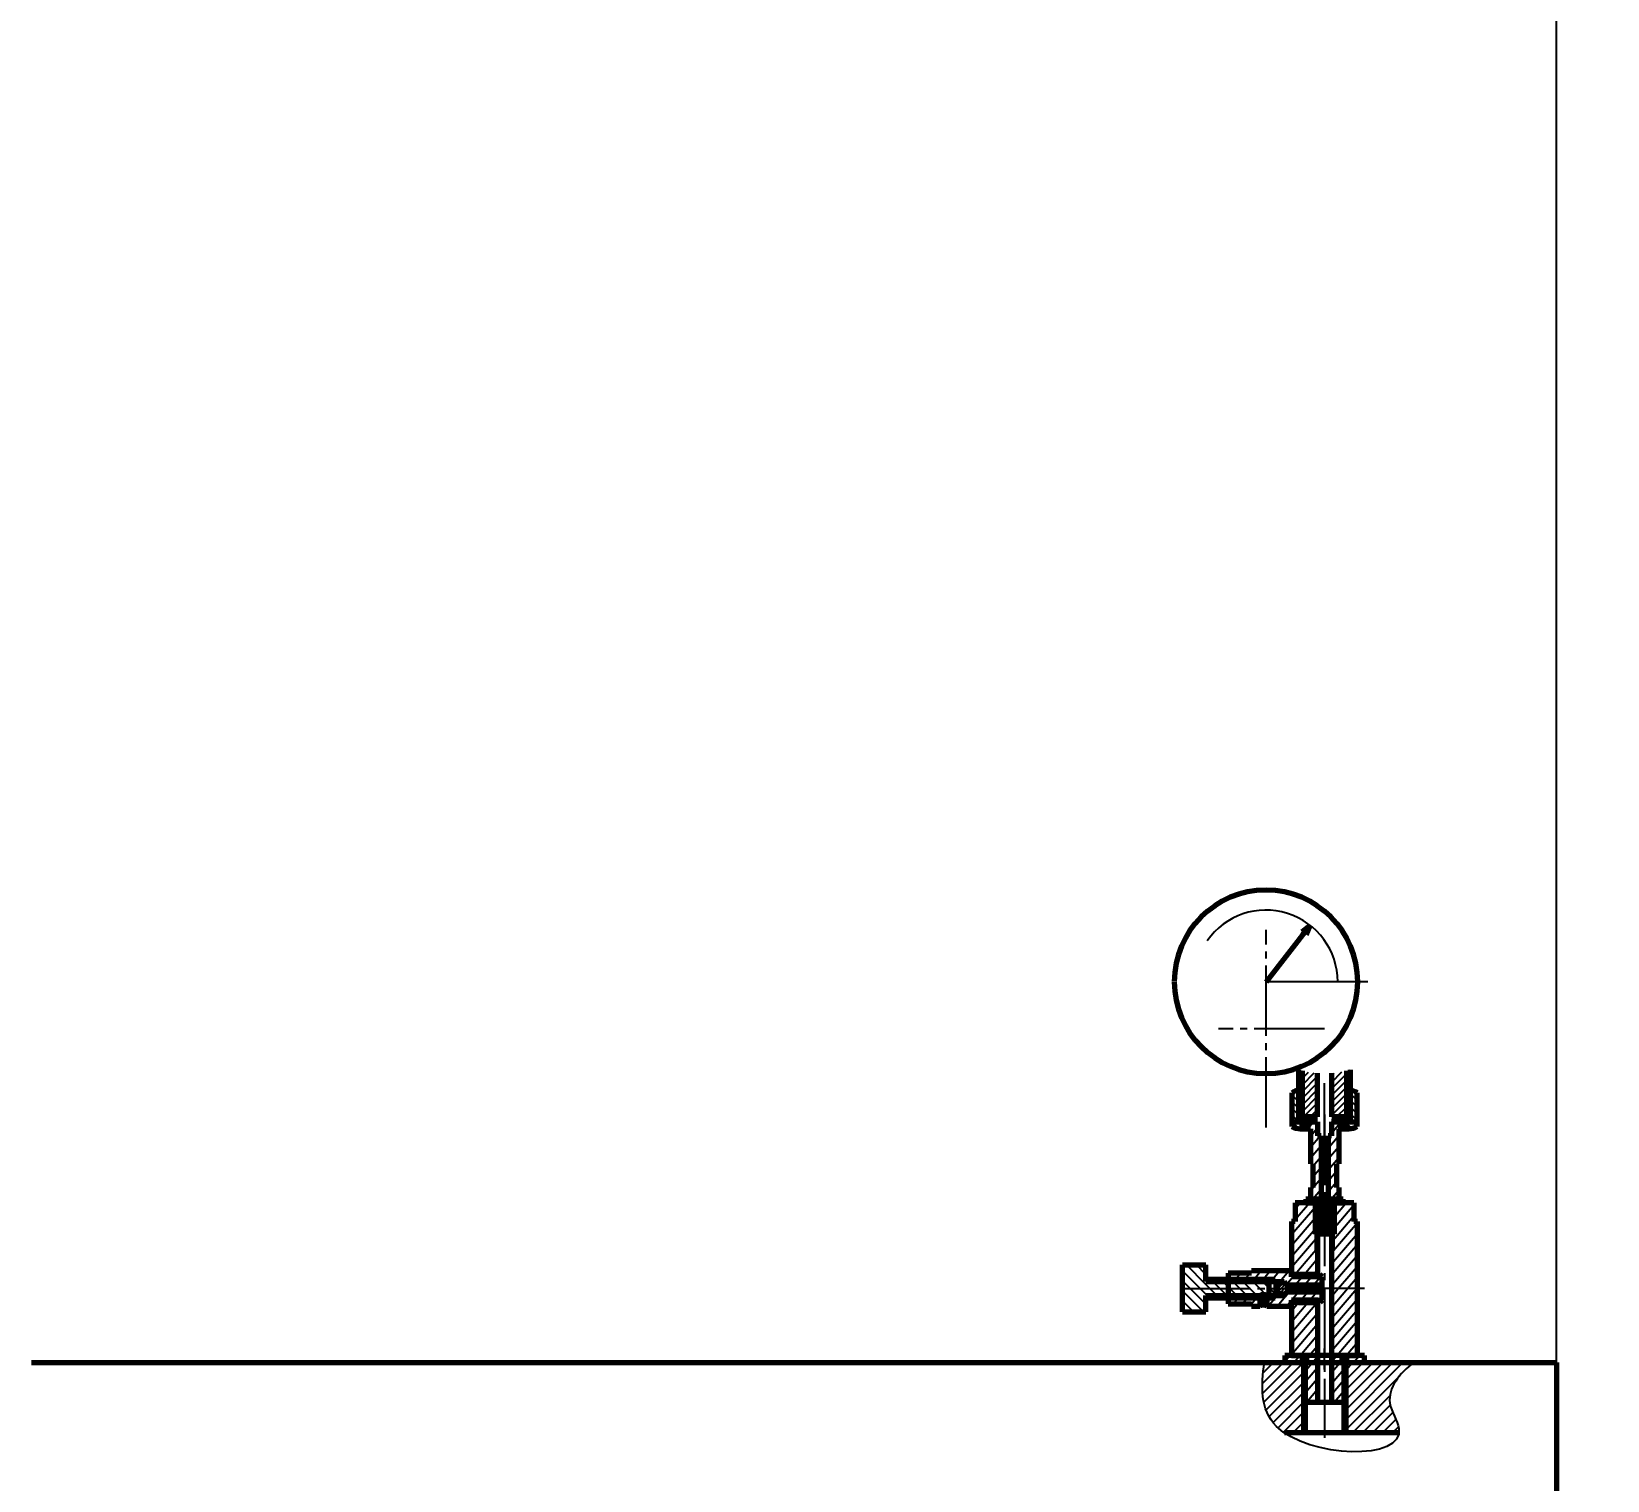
# Model space of a CAD drawing. Header units: millimetres. Extents: x -14850 to 14850, y -10500 to 10500.
# Drawn here: x 3295 to 3967, y 4899 to 5516 of the extents above; entities that cross this region are included whole.
import ezdxf

# ---------------------------------------------------------------- set-up
doc = ezdxf.new("R2010")
doc.units = ezdxf.units.MM
doc.linetypes.add('EB_DASHDOT', pattern=[39, 30, -3, 3, -3])
for name, color, linetype, lineweight in [('CAXA0', 7, 'Continuous', 70), ('CAXA1', 1, 'EB_DASHDOT', 25), ('CAXA3', 2, 'Continuous', 25), ('CAXA4', 3, 'Continuous', 25), ('CAXA5', 4, 'Continuous', 25)]:
    doc.layers.add(name, color=color, linetype=linetype, lineweight=lineweight)
doc.styles.add('标准', font='', dxfattribs={"width": 0.667})
doc.styles.get('标准').set_extended_font_data('SimSun')
doc.dimstyles.new('标准', dxfattribs={"dimscale": 50, "dimtxt": 4, "dimasz": 3, "dimexe": 2, "dimexo": 0, "dimtad": 1, "dimdec": 1, "dimdsep": 46, "dimtxsty": '标准', "dimcen": 0, "dimdle": 4, "dimaunit": 1, "dimazin": 2, "dimtfac": 1, "dimtdec": 3, "dimtmove": 0, "dimatfit": 3, "dimfxl": 0, "dimtolj": 1, "dimtzin": 0, "dimarcsym": 0})

# ---------------------------------------------------------------- blocks, each defined once
blk = doc.blocks.new('CAXBLOCK55')
at = {"layer": 'CAXA4', "color": 0, "linetype": 'Continuous', "lineweight": 25}
for p, q in [((3805.29, 4985.44), (3806.62, 4987.01)), ((3807.59, 4983.51), (3808.44, 4984.51)), ((3808.44, 4984.51), (3810.55, 4987.01)), ((3811.52, 4983.51), (3812.37, 4984.51)), ((3812.37, 4984.51), (3814.49, 4987.01)), ((3815.29, 4987.95), (3815.33, 4988.01)), ((3815.45, 4983.51), (3816.3, 4984.51)), ((3816.3, 4984.51), (3819.27, 4988.01)), ((3819.39, 4983.51), (3820.23, 4984.51)), ((3820.23, 4984.51), (3823.2, 4988.01)), ((3823.32, 4983.51), (3824.17, 4984.51)), ((3824.17, 4984.51), (3827.13, 4988.01)), ((3827.25, 4983.51), (3831.07, 4988.01)), ((3830.11, 4982.24), (3832.88, 4985.51)), ((3833.85, 4982.01), (3836.81, 4985.51)), ((3836.81, 4985.51), (3837.66, 4986.51)), ((3837.78, 4982.01), (3840.75, 4985.51)), ((3840.75, 4985.51), (3841.59, 4986.51)), ((3841.71, 4982.01), (3844.68, 4985.51)), ((3844.68, 4985.51), (3845.29, 4986.23)), ((3805.59, 4976.51), (3806.43, 4977.51)), ((3809.52, 4976.51), (3810.37, 4977.51)), ((3813.45, 4976.51), (3814.3, 4977.51)), ((3817.39, 4976.51), (3818.23, 4977.51)), ((3821.79, 4977.06), (3822.17, 4977.51)), ((3825.26, 4976.52), (3826.1, 4977.51)), ((3826.22, 4973.01), (3831.3, 4979.01)), ((3830.15, 4973.01), (3835.24, 4979.01)), ((3836.2, 4975.51), (3839.17, 4979.01)), ((3840.13, 4975.51), (3843.1, 4979.01)), ((3805.29, 4976.16), (3805.59, 4976.51)), ((3807.4, 4974.01), (3809.52, 4976.51)), ((3811.33, 4974.01), (3813.45, 4976.51)), ((3815.27, 4974.01), (3817.39, 4976.51)), ((3818.35, 4973.01), (3818.79, 4973.52)), ((3822.28, 4973.01), (3825.25, 4976.51)), ((3835.35, 4974.51), (3836.2, 4975.51)), ((3839.29, 4974.51), (3840.13, 4975.51)), ((3843.22, 4974.51), (3844.07, 4975.51)), ((3844.07, 4975.51), (3845.29, 4976.95))]:
    blk.add_line(p, q, dxfattribs=at)
blk = doc.blocks.new('CAXBLOCK56')
at = {"layer": 'CAXA4', "color": 0, "linetype": 'Continuous', "lineweight": 25}
for p, q in [((3825.84, 4979.84), (3826.51, 4980.51)), ((3825.88, 4981.29), (3827.47, 4982.88)), ((3826.33, 4978.91), (3827.92, 4980.51)), ((3826.51, 4980.51), (3828.92, 4982.92)), ((3827.11, 4978.28), (3829.34, 4980.51)), ((3827.92, 4980.51), (3829.85, 4982.43)), ((3828.29, 4978.01), (3830.75, 4980.46)), ((3829.34, 4980.51), (3830.48, 4981.65))]:
    blk.add_line(p, q, dxfattribs=at)
blk = doc.blocks.new('CAXBLOCK57')
at = {"layer": 'CAXA4', "color": 0, "linetype": 'Continuous', "lineweight": 25}
for p, q in [((3795.79, 4978), (3785.79, 4988)), ((3795.79, 4982.24), (3787.51, 4990.52)), ((3795.79, 4986.48), (3791.75, 4990.52)), ((3798.75, 4983.52), (3797.75, 4984.52)), ((3802.99, 4983.52), (3801.99, 4984.52)), ((3807.23, 4983.52), (3806.25, 4984.51)), ((3811.48, 4983.52), (3810.49, 4984.51)), ((3815.72, 4983.52), (3814.73, 4984.51)), ((3819.96, 4983.52), (3818.97, 4984.51)), ((3795.79, 4973.75), (3785.79, 4983.75)), ((3794.78, 4970.52), (3785.79, 4979.51)), ((3800.51, 4977.52), (3795.79, 4982.24)), ((3796.26, 4977.52), (3795.79, 4978)), ((3797.26, 4976.52), (3796.26, 4977.52)), ((3804.75, 4977.52), (3798.75, 4983.52)), ((3801.51, 4976.52), (3800.51, 4977.52)), ((3805.29, 4981.22), (3802.99, 4983.52)), ((3805.29, 4976.98), (3804.75, 4977.52)), ((3809.99, 4976.52), (3809, 4977.51)), ((3814.23, 4976.52), (3813.25, 4977.51)), ((3818.48, 4976.52), (3817.49, 4977.51)), ((3821.79, 4977.45), (3821.72, 4977.52)), ((3822.72, 4976.52), (3821.79, 4977.45)), ((3822.97, 4980.51), (3822.79, 4980.69)), ((3825.79, 4977.69), (3822.97, 4980.51)), ((3825.79, 4981.94), (3824.22, 4983.51)), ((3790.53, 4970.52), (3785.79, 4975.27)), ((3786.29, 4970.52), (3785.79, 4971.02)), ((3805.75, 4976.52), (3805.29, 4976.98))]:
    blk.add_line(p, q, dxfattribs=at)
blk = doc.blocks.new('CAXBLOCK58')
at = {"layer": 'CAXA4', "color": 0, "linetype": 'Continuous', "lineweight": 25}
for p, q in [((3806, 4980.51), (3805.29, 4981.22)), ((3808.99, 4977.52), (3806, 4980.51)), ((3810.25, 4980.51), (3807.25, 4983.51)), ((3813.23, 4977.52), (3810.25, 4980.51)), ((3814.49, 4980.51), (3811.49, 4983.51)), ((3817.48, 4977.52), (3814.49, 4980.51)), ((3818.73, 4980.51), (3815.73, 4983.51)), ((3821.68, 4977.56), (3818.73, 4980.51)), ((3822.79, 4980.69), (3819.97, 4983.51))]:
    blk.add_line(p, q, dxfattribs=at)
blk = doc.blocks.new('CAXBLOCK59')
at = {"layer": 'CAXA4', "color": 0, "linetype": 'Continuous', "lineweight": 25}
for p, q in [((3819.9, 4939.96), (3828.87, 4948.92)), ((3819.99, 4935.8), (3833.11, 4948.92)), ((3820.19, 4944.49), (3824.62, 4948.92)), ((3820.52, 4932.09), (3837.35, 4948.92)), ((3821.46, 4928.79), (3837.34, 4944.67)), ((3855.38, 4937.25), (3867.05, 4948.92)), ((3855.38, 4941.49), (3862.81, 4948.92)), ((3855.38, 4945.73), (3858.56, 4948.92)), ((3855.38, 4933.01), (3871.29, 4948.92)), ((3855.38, 4928.76), (3875.53, 4948.92)), ((3855.38, 4924.52), (3879.78, 4948.92)), ((3882.44, 4947.34), (3884.02, 4948.92)), ((3822.79, 4925.88), (3837.34, 4940.43)), ((3855.38, 4920.28), (3878.52, 4943.42)), ((3824.5, 4923.34), (3837.34, 4936.18)), ((3826.53, 4921.13), (3837.38, 4931.98)), ((3858.26, 4918.92), (3874.27, 4934.93)), ((3862.51, 4918.92), (3874.43, 4930.85)), ((3828.87, 4919.23), (3837.38, 4927.73)), ((3832.81, 4918.92), (3837.38, 4923.49)), ((3866.75, 4918.92), (3875.47, 4927.65)), ((3870.99, 4918.92), (3876.72, 4924.65)), ((3837.05, 4918.92), (3837.38, 4919.25)), ((3875.23, 4918.92), (3877.83, 4921.52))]:
    blk.add_line(p, q, dxfattribs=at)
blk = doc.blocks.new('CAXBLOCK61')
at = {"layer": 'CAXA4', "color": 0, "linetype": 'Continuous', "lineweight": 25}
for p, q in [((3855.88, 4950.48), (3857.32, 4951.92)), ((3858.56, 4948.92), (3861.56, 4951.92)), ((3862.81, 4948.92), (3863.38, 4949.49))]:
    blk.add_line(p, q, dxfattribs=at)
blk = doc.blocks.new('CAXBLOCK62')
at = {"layer": 'CAXA4', "color": 0, "linetype": 'Continuous', "lineweight": 25}
for p, q in [((3829.38, 4949.43), (3831.87, 4951.92)), ((3833.11, 4948.92), (3836.11, 4951.92))]:
    blk.add_line(p, q, dxfattribs=at)
blk = doc.blocks.new('CAXBLOCK60', base_point=(3846.38, 4948.92))
at = {"layer": 'CAXA0'}
for p, q in [((3863.38, 4951.92), (3829.38, 4951.92)), ((3829.38, 4951.92), (3829.38, 4948.92)), ((3836.88, 4951.92), (3836.88, 4948.92)), ((3855.88, 4948.92), (3855.88, 4951.92)), ((3863.38, 4948.92), (3863.38, 4951.92)), ((3829.38, 4948.92), (3863.38, 4948.92))]:
    blk.add_line(p, q, dxfattribs=at)
at = {"layer": 'CAXA1', "color": 1, "linetype": 'EB_DASHDOT', "lineweight": 25}
blk.add_line((3846.38, 4945.92), (3846.38, 4954.92), dxfattribs=at)
at = {"layer": 'CAXA5'}
for name in ['CAXBLOCK62', 'CAXBLOCK61']:
    blk.add_blockref(name, (0, 0), dxfattribs=at)
blk = doc.blocks.new('CAXBLOCK63')
at = {"layer": 'CAXA4', "color": 0, "linetype": 'Continuous', "lineweight": 25}
for p, q in [((3832.34, 5003.43), (3842.34, 5015.22)), ((3833.84, 5009.84), (3839.88, 5016.97)), ((3833.84, 5014.48), (3835.95, 5016.97)), ((3842.34, 5015.22), (3843.34, 5016.4)), ((3842.34, 5010.58), (3843.34, 5011.76)), ((3849.34, 5004.92), (3858.84, 5016.13)), ((3849.34, 5014.2), (3850.34, 5015.38)), ((3849.34, 5000.28), (3858.84, 5011.49)), ((3850.34, 5010.74), (3855.62, 5016.97)), ((3850.34, 5015.38), (3851.68, 5016.97)), ((3832.34, 4998.79), (3842.34, 5010.58)), ((3832.34, 5008.07), (3833.1, 5008.97)), ((3832.34, 4994.15), (3843.34, 5007.12)), ((3849.34, 5009.56), (3850.34, 5010.74)), ((3849.34, 4995.64), (3860.34, 5008.62)), ((3832.34, 4989.51), (3843.34, 5002.49)), ((3833.69, 4986.47), (3843.34, 4997.85)), ((3849.34, 4991.01), (3860.34, 5003.98)), ((3849.34, 4986.37), (3860.34, 4999.34)), ((3837.63, 4986.47), (3843.34, 4993.21)), ((3849.34, 4981.73), (3860.34, 4994.7)), ((3832.85, 4985.47), (3833.69, 4986.47)), ((3836.78, 4985.47), (3837.63, 4986.47)), ((3840.71, 4985.47), (3841.56, 4986.47)), ((3841.56, 4986.47), (3843.34, 4988.57)), ((3852.21, 4980.47), (3860.34, 4990.06)), ((3856.14, 4980.47), (3860.34, 4985.42)), ((3849.34, 4977.09), (3852.21, 4980.47)), ((3849.34, 4972.45), (3856.14, 4980.47)), ((3849.34, 4967.81), (3860.07, 4980.47)), ((3860.07, 4980.47), (3860.34, 4980.78)), ((3832.34, 4961.67), (3843.19, 4974.47)), ((3832.34, 4966.31), (3839.25, 4974.47)), ((3832.34, 4970.95), (3835.32, 4974.47)), ((3835.32, 4974.47), (3836.17, 4975.47)), ((3839.25, 4974.47), (3840.1, 4975.47)), ((3843.19, 4974.47), (3843.43, 4974.76)), ((3849.34, 4963.17), (3860.34, 4976.14)), ((3849.34, 4958.53), (3860.34, 4971.51)), ((3832.34, 4957.03), (3843.34, 4970.01)), ((3832.34, 4952.39), (3843.34, 4965.37)), ((3849.34, 4953.89), (3860.34, 4966.87)), ((3835.91, 4951.97), (3843.34, 4960.73)), ((3849.34, 4949.25), (3860.34, 4962.23)), ((3855.58, 4951.97), (3860.34, 4957.59)), ((3838.84, 4950.78), (3843.34, 4956.09)), ((3838.84, 4946.14), (3843.34, 4951.45)), ((3859.51, 4951.97), (3860.34, 4952.95)), ((3837.34, 4944.37), (3838.84, 4946.14)), ((3838.84, 4941.5), (3843.34, 4946.81)), ((3849.34, 4944.61), (3853.84, 4949.92)), ((3849.34, 4939.97), (3853.84, 4945.28)), ((3853.84, 4945.28), (3855.34, 4947.05)), ((3837.34, 4939.73), (3838.84, 4941.5)), ((3838.84, 4936.86), (3843.34, 4942.17)), ((3838.84, 4932.22), (3843.34, 4937.53)), ((3849.34, 4935.33), (3853.84, 4940.64)), ((3853.84, 4940.64), (3855.34, 4942.41)), ((3853.84, 4936), (3855.34, 4937.77)), ((3837.34, 4935.09), (3838.84, 4936.86)), ((3838.62, 4931.97), (3838.84, 4932.22)), ((3842.55, 4931.97), (3843.34, 4932.89)), ((3850.42, 4931.97), (3853.84, 4936)), ((3854.43, 4932.05), (3855.34, 4933.13))]:
    blk.add_line(p, q, dxfattribs=at)
blk = doc.blocks.new('CAXBLOCK64')
at = {"layer": 'CAXA4', "color": 0, "linetype": 'Continuous', "lineweight": 25}
for p, q in [((3840.92, 5051.65), (3839.52, 5053.06)), ((3841.45, 5052.54), (3840.4, 5053.58))]:
    blk.add_line(p, q, dxfattribs=at)
blk = doc.blocks.new('CAXBLOCK65')
at = {"layer": 'CAXA4', "color": 0, "linetype": 'Continuous', "lineweight": 25}
for p, q in [((3839.42, 5052.82), (3840.16, 5053.55)), ((3839.77, 5051.75), (3841.22, 5053.2))]:
    blk.add_line(p, q, dxfattribs=at)
blk = doc.blocks.new('CAXBLOCK66')
at = {"layer": 'CAXA4', "color": 0, "linetype": 'Continuous', "lineweight": 25}
for p, q in [((3837.39, 5051.14), (3839.39, 5053.5)), ((3839.16, 5048.59), (3841.7, 5051.59)), ((3849.39, 5046.73), (3855.2, 5053.59)), ((3849.39, 5051.37), (3849.57, 5051.59)), ((3840.39, 5045.4), (3843.39, 5048.94)), ((3840.39, 5040.76), (3844.48, 5045.59)), ((3847.89, 5040.33), (3852.39, 5045.63)), ((3847.89, 5044.96), (3848.42, 5045.59)), ((3854.89, 5048.59), (3855.39, 5049.17)), ((3840.39, 5036.12), (3844.89, 5041.43)), ((3847.89, 5035.69), (3852.39, 5040.99)), ((3841.39, 5032.66), (3844.89, 5036.79)), ((3841.39, 5028.02), (3844.89, 5032.15)), ((3847.89, 5031.05), (3852.39, 5036.35)), ((3840.39, 5022.2), (3844.89, 5027.51)), ((3847.89, 5026.41), (3851.39, 5030.54)), ((3847.89, 5021.77), (3851.39, 5025.9)), ((3841.26, 5018.59), (3844.89, 5022.87)), ((3843.39, 5016.46), (3844.89, 5018.23)), ((3847.89, 5017.13), (3852.39, 5022.44)), ((3842.39, 5015.28), (3843.39, 5016.46)), ((3842.39, 5010.64), (3843.39, 5011.82)), ((3843.39, 5011.82), (3844.89, 5013.59)), ((3847.89, 5012.49), (3849.39, 5014.26)), ((3849.39, 5014.26), (3850.39, 5015.44)), ((3849.39, 5009.62), (3850.39, 5010.8)), ((3842.39, 5006), (3843.39, 5007.18)), ((3843.39, 5007.18), (3844.89, 5008.95)), ((3844.28, 5003.59), (3844.89, 5004.31)), ((3847.89, 5007.85), (3849.39, 5009.62)), ((3848.21, 5003.59), (3849.39, 5004.98)), ((3849.39, 5004.98), (3850.39, 5006.16))]:
    blk.add_line(p, q, dxfattribs=at)
blk = doc.blocks.new('CAXBLOCK67')
at = {"layer": 'CAXA4', "color": 0, "linetype": 'Continuous', "lineweight": 25}
for p, q in [((3835.41, 5071.43), (3836.91, 5072.93)), ((3836.91, 5072.93), (3837.19, 5073.21)), ((3836.91, 5070.11), (3839.53, 5072.72)), ((3836.91, 5067.28), (3841.99, 5072.36)), ((3849.43, 5068.49), (3853.75, 5072.81)), ((3849.43, 5071.31), (3850.44, 5072.32)), ((3849.43, 5065.66), (3855.91, 5072.14)), ((3855.91, 5072.14), (3857.41, 5073.64)), ((3835.41, 5068.61), (3836.91, 5070.11)), ((3835.41, 5065.78), (3836.91, 5067.28)), ((3836.91, 5064.45), (3843.39, 5070.93)), ((3836.91, 5061.62), (3843.39, 5068.1)), ((3836.91, 5058.79), (3843.39, 5065.27)), ((3849.43, 5062.83), (3855.91, 5069.31)), ((3849.43, 5060), (3855.91, 5066.48)), ((3855.91, 5069.31), (3857.41, 5070.81)), ((3855.91, 5066.48), (3857.41, 5067.98)), ((3855.91, 5063.65), (3857.21, 5064.95)), ((3857.21, 5064.95), (3857.41, 5065.15)), ((3835.41, 5062.95), (3836.87, 5064.41)), ((3835.41, 5060.12), (3836.87, 5061.58)), ((3835.41, 5057.29), (3836.87, 5058.75)), ((3836.91, 5055.96), (3843.39, 5062.44)), ((3837.37, 5053.59), (3843.39, 5059.61)), ((3849.43, 5057.17), (3855.87, 5063.61)), ((3849.43, 5054.34), (3855.87, 5060.78)), ((3851.51, 5053.59), (3855.87, 5057.95)), ((3855.91, 5060.82), (3857.37, 5062.28)), ((3855.91, 5057.99), (3857.37, 5059.45)), ((3835.41, 5054.46), (3836.87, 5055.92)), ((3840.19, 5053.59), (3843.39, 5056.79)), ((3843.02, 5053.59), (3843.39, 5053.96)), ((3854.34, 5053.59), (3855.87, 5055.13)), ((3855.91, 5055.17), (3857.37, 5056.63)), ((3857.16, 5053.59), (3857.37, 5053.8))]:
    blk.add_line(p, q, dxfattribs=at)
blk = doc.blocks.new('CAXBLOCK68')
at = {"layer": 'CAXA4', "color": 0, "linetype": 'Continuous', "lineweight": 25}
for p, q in [((3835.37, 5062.86), (3833.69, 5064.54)), ((3836.87, 5064.19), (3836.09, 5064.97)), ((3857.37, 5063.49), (3855.89, 5064.97)), ((3835.37, 5060.03), (3832.52, 5062.89)), ((3835.37, 5057.2), (3832.52, 5060.06)), ((3836.87, 5061.36), (3835.37, 5062.86)), ((3836.87, 5058.53), (3835.37, 5060.03)), ((3857.37, 5060.66), (3855.87, 5062.16)), ((3857.37, 5057.83), (3855.87, 5059.33)), ((3860.23, 5060.63), (3857.37, 5063.49)), ((3860.23, 5057.8), (3857.37, 5060.66)), ((3860.23, 5054.97), (3857.37, 5057.83)), ((3860.23, 5063.46), (3859.21, 5064.48)), ((3835.37, 5054.37), (3832.52, 5057.23)), ((3835.35, 5051.57), (3832.52, 5054.4)), ((3835.5, 5048.58), (3832.52, 5051.57)), ((3836.87, 5050.05), (3835.35, 5051.57)), ((3836.87, 5055.7), (3835.37, 5057.2)), ((3836.87, 5052.87), (3835.37, 5054.37)), ((3839.37, 5050.37), (3838.18, 5051.57)), ((3855.87, 5050.84), (3855.15, 5051.57)), ((3857.37, 5055), (3855.87, 5056.5)), ((3857.37, 5052.17), (3855.87, 5053.67)), ((3860.23, 5052.14), (3857.37, 5055)), ((3857.98, 5051.57), (3857.37, 5052.17)), ((3860.06, 5049.48), (3857.98, 5051.57)), ((3838.35, 5048.57), (3836.87, 5050.05)), ((3855.32, 5048.57), (3853.37, 5050.52)), ((3858.02, 5048.69), (3855.87, 5050.84))]:
    blk.add_line(p, q, dxfattribs=at)
blk = doc.blocks.new('CAXBLOCK70')
at = {"layer": 'CAXA4', "color": 0, "linetype": 'Continuous', "lineweight": 25}
blk.add_line((3850.54, 5017.27), (3851.84, 5018.57), dxfattribs=at)
blk = doc.blocks.new('CAXBLOCK71')
at = {"layer": 'CAXA4', "color": 0, "linetype": 'Continuous', "lineweight": 25}
for p, q in [((3838.34, 5017.79), (3839.11, 5018.57)), ((3841.76, 5016.97), (3842.14, 5017.35))]:
    blk.add_line(p, q, dxfattribs=at)
blk = doc.blocks.new('CAXBLOCK69', base_point=(3846.34, 5016.97))
at = {"layer": 'CAXA0'}
for p, q in [((3854.34, 5018.57), (3838.34, 5018.57)), ((3838.34, 5018.57), (3838.34, 5016.97)), ((3842.14, 5018.57), (3842.14, 5016.97)), ((3850.54, 5016.97), (3850.54, 5018.57)), ((3854.34, 5016.97), (3854.34, 5018.57)), ((3838.34, 5016.97), (3854.34, 5016.97))]:
    blk.add_line(p, q, dxfattribs=at)
at = {"layer": 'CAXA1', "color": 1, "linetype": 'EB_DASHDOT', "lineweight": 25}
blk.add_line((3846.34, 5013.97), (3846.34, 5021.57), dxfattribs=at)
at = {"layer": 'CAXA5'}
for name in ['CAXBLOCK71', 'CAXBLOCK70']:
    blk.add_blockref(name, (0, 0), dxfattribs=at)
blk = doc.blocks.new('CAXBLOCK72')
at = {"layer": 'CAXA4', "color": 0, "linetype": 'Continuous', "lineweight": 25}
for p, q in [((3852.3, 5051.59), (3851.33, 5052.56)), ((3853.26, 5052.05), (3851.85, 5053.45))]:
    blk.add_line(p, q, dxfattribs=at)
blk = doc.blocks.new('CAXBLOCK73')
at = {"layer": 'CAXA4', "color": 0, "linetype": 'Continuous', "lineweight": 25}
for p, q in [((3851.43, 5052.1), (3852.81, 5053.48)), ((3852.34, 5051.59), (3853.38, 5052.64))]:
    blk.add_line(p, q, dxfattribs=at)
blk = doc.blocks.new('*D262')
at = {"layer": 'CAXA4', "linetype": 'Continuous', "lineweight": 25}
for points in [[(3945.26, 8326.62), (4095.26, 8345.37), (4095.26, 8307.87)], [(5945.26, 8326.62), (5795.26, 8345.37), (5795.26, 8307.87)]]:
    blk.add_hatch(color=0, dxfattribs=at).paths.add_polyline_path(points, flags=0)
at = {"layer": 'CAXA4', "color": 0, "linetype": 'Continuous', "lineweight": 25}
for p, q in [((3945.26, 4948.92), (3945.26, 8426.62)), ((5945.26, 7908.92), (5945.26, 8426.62)), ((5945.26, 8326.62), (3945.26, 8326.62))]:
    blk.add_line(p, q, dxfattribs=at)
at = {"layer": 'CAXA4', "color": 0, "linetype": 'Continuous', "lineweight": 25, "insert": (4733.3, 8631.87), "char_height": 200, "attachment_point": 1, "style": '标准'}
blk.add_mtext('\\fSimSun|b0|i0|p34;2000', dxfattribs=at)
blk = doc.blocks.new('*D271')
at = {"layer": 'CAXA4', "linetype": 'Continuous', "lineweight": 25}
for points in [[(-11554.74, 8326.62), (-11404.74, 8307.87), (-11404.74, 8345.37)], [(3945.26, 8326.62), (3795.26, 8307.87), (3795.26, 8345.37)]]:
    blk.add_hatch(color=0, dxfattribs=at).paths.add_polyline_path(points, flags=0)
at = {"layer": 'CAXA4', "color": 0, "linetype": 'Continuous', "lineweight": 25}
for p, q in [((-11554.74, 4413.92), (-11554.74, 8426.62)), ((3945.26, 4948.92), (3945.26, 8426.62)), ((-11554.74, 8326.62), (3945.26, 8326.62))]:
    blk.add_line(p, q, dxfattribs=at)
at = {"layer": 'CAXA4', "color": 0, "linetype": 'Continuous', "lineweight": 25, "insert": (-4072.19, 8631.87), "char_height": 200, "attachment_point": 1, "style": '标准'}
blk.add_mtext('\\fSimSun|b0|i0|p34;15500', dxfattribs=at)

msp = doc.modelspace()

# ---------------------------------------------------------------- linework, layer by layer
at = {"layer": 'CAXA0', "linetype": 'Continuous', "lineweight": 70}
for p, q in [((3821.41, 5111.21), (3840.2, 5135.31)), ((3835.41, 5053.59), (3835.41, 5073.69)), ((3843.39, 5053.59), (3843.39, 5072.23)), ((3849.43, 5053.59), (3849.43, 5072.23)), ((3857.41, 5053.59), (3857.41, 5073.69)), ((3835.37, 5051.57), (3835.37, 5064.94)), ((3835.41, 5064.94), (3836.91, 5064.94)), ((3857.37, 5064.94), (3855.91, 5064.94)), ((3857.37, 5051.57), (3857.37, 5064.94)), ((3832.52, 5049.59), (3832.52, 5063.95)), ((3860.23, 5049.59), (3860.23, 5063.95)), ((3832.52, 5051.57), (3837.39, 5051.57)), ((3839.37, 5048.57), (3839.37, 5051.57)), ((3839.37, 5051.57), (3843.39, 5051.57)), ((3849.39, 5051.57), (3853.37, 5051.57)), ((3853.37, 5048.57), (3853.37, 5051.57)), ((3855.39, 5051.57), (3860.23, 5051.57)), ((3835.98, 5048.57), (3840.39, 5048.57)), ((3844.89, 5045.59), (3843.39, 5045.59)), ((3849.39, 5045.59), (3847.89, 5045.59)), ((3852.39, 5048.57), (3856.77, 5048.57)), ((3843.39, 5018.59), (3840.39, 5018.59)), ((3852.39, 5018.59), (3849.39, 5018.59)), ((3833.84, 5016.97), (3833.84, 5008.97)), ((3858.84, 5016.97), (3833.84, 5016.97)), ((3858.84, 5016.97), (3858.84, 5008.97)), ((3832.34, 5008.97), (3832.34, 4986.47)), ((3833.84, 5008.97), (3832.34, 5008.97)), ((3860.34, 5008.97), (3858.84, 5008.97)), ((3860.34, 4951.97), (3860.34, 5008.97)), ((3785.79, 4990.52), (3795.79, 4990.52)), ((3785.79, 4970.52), (3785.79, 4990.52)), ((3795.79, 4983.52), (3795.79, 4990.52)), ((3795.79, 4984.52), (3822.79, 4984.52)), ((3815.29, 4987.01), (3805.29, 4987.01)), ((3805.29, 4987.01), (3805.29, 4974.01)), ((3815.29, 4988.01), (3815.29, 4987.01)), ((3832.29, 4988.01), (3815.29, 4988.01)), ((3822.79, 4976.52), (3822.79, 4984.52)), ((3832.29, 4985.51), (3832.29, 4988.01)), ((3835.29, 4985.51), (3832.29, 4985.51)), ((3843.64, 4985.47), (3832.56, 4985.47)), ((3835.29, 4985.51), (3835.29, 4986.51)), ((3844.29, 4986.51), (3835.29, 4986.51)), ((3845.29, 4985.51), (3844.29, 4986.51)), ((3845.29, 4975.51), (3845.29, 4985.51)), ((3795.79, 4970.52), (3795.79, 4977.52)), ((3805.29, 4983.51), (3829.15, 4983.51)), ((3805.29, 4977.51), (3818.79, 4977.51)), ((3818.79, 4977.51), (3818.79, 4973.01)), ((3821.79, 4977.51), (3821.79, 4973.01)), ((3821.79, 4977.51), (3829.15, 4977.51)), ((3822.79, 4983.52), (3825.79, 4983.52)), ((3822.79, 4977.52), (3825.79, 4977.52)), ((3825.79, 4977.52), (3825.79, 4983.52)), ((3829.15, 4983.51), (3830.29, 4982.01)), ((3829.15, 4977.51), (3830.29, 4979.01)), ((3830.29, 4982.01), (3845.29, 4982.01)), ((3830.29, 4979.01), (3845.29, 4979.01)), ((3785.79, 4970.52), (3795.79, 4970.52)), ((3795.79, 4976.52), (3822.79, 4976.52)), ((3805.29, 4974.01), (3815.29, 4974.01)), ((3815.29, 4974.01), (3815.29, 4973.01)), ((3815.29, 4973.01), (3818.79, 4973.01)), ((3821.79, 4973.01), (3832.29, 4973.01)), ((3835.29, 4975.51), (3832.29, 4975.51)), ((3832.29, 4973.01), (3832.29, 4975.51)), ((3832.34, 4974.47), (3832.34, 4951.97)), ((3843.64, 4975.47), (3832.56, 4975.47)), ((3835.29, 4974.51), (3835.29, 4975.51)), ((3835.29, 4974.51), (3844.29, 4974.51)), ((3845.29, 4975.51), (3844.29, 4974.51)), ((3832.34, 4951.97), (3838.84, 4951.97)), ((3838.84, 4947.97), (3838.84, 4951.97)), ((3853.84, 4947.97), (3853.84, 4951.97)), ((3853.84, 4951.97), (3860.34, 4951.97)), ((3837.34, 4947.97), (3838.84, 4947.97)), ((3837.34, 4947.97), (3837.34, 4932.97)), ((3853.84, 4947.97), (3855.34, 4947.97)), ((3855.34, 4947.97), (3855.34, 4932.97)), ((3838.34, 4931.97), (3837.34, 4932.97)), ((3838.34, 4931.97), (3854.34, 4931.97)), ((3855.34, 4932.97), (3854.34, 4931.97))]:
    msp.add_line(p, q, dxfattribs=at)
at = {"layer": 'CAXA0'}
for p, q in [((3836.88, 5132.58), (3840.2, 5135.31)), ((3838.54, 5131.3), (3836.88, 5132.58)), ((3840.2, 5135.31), (3838.54, 5131.3)), ((3295.26, 4948.92), (3945.26, 4948.92)), ((3837.38, 4948.92), (3837.38, 4918.92)), ((3855.38, 4948.92), (3855.38, 4918.92)), ((3945.26, 4948.92), (3945.26, 4518.92)), ((3878.08, 4918.92), (3829.29, 4918.92))]:
    msp.add_line(p, q, dxfattribs=at)
at = {"layer": 'CAXA0', "color": 7, "linetype": 'Continuous', "lineweight": 70}
for p, q in [((3843.39, 5053.59), (3835.41, 5053.59)), ((3837.39, 5053.59), (3837.39, 5048.59)), ((3839.39, 5053.59), (3839.39, 5051.59)), ((3839.39, 5053.59), (3839.39, 5051.59)), ((3843.39, 5051.59), (3839.39, 5051.59)), ((3843.39, 5051.59), (3843.39, 5045.59)), ((3849.39, 5051.59), (3849.39, 5045.59)), ((3852.72, 5051.59), (3849.39, 5051.59)), ((3857.41, 5053.59), (3849.43, 5053.59)), ((3853.39, 5053.59), (3853.39, 5051.59)), ((3853.39, 5053.59), (3853.39, 5051.59)), ((3855.32, 5053.59), (3855.39, 5053.52)), ((3855.39, 5053.59), (3855.39, 5048.59)), ((3840.39, 5048.59), (3837.39, 5048.59)), ((3840.39, 5048.59), (3840.39, 5033.59)), ((3844.89, 5045.59), (3844.89, 5003.59)), ((3847.89, 5045.59), (3847.89, 5003.59)), ((3852.39, 5048.59), (3852.39, 5033.59)), ((3855.39, 5048.59), (3852.39, 5048.59)), ((3841.39, 5033.59), (3840.39, 5033.59)), ((3841.39, 5033.59), (3841.39, 5023.59)), ((3852.39, 5033.59), (3851.39, 5033.59)), ((3851.39, 5033.59), (3851.39, 5023.59)), ((3840.39, 5023.59), (3840.39, 5018.59)), ((3841.39, 5023.59), (3840.39, 5023.59)), ((3842.39, 5018.59), (3842.39, 5003.59)), ((3850.39, 5018.59), (3850.39, 5003.59)), ((3852.39, 5023.59), (3851.39, 5023.59)), ((3852.39, 5023.59), (3852.39, 5018.59)), ((3843.34, 5016.97), (3843.34, 4986.47)), ((3849.34, 5016.97), (3849.34, 4931.97)), ((3850.39, 5003.59), (3842.39, 5003.59)), ((3843.34, 4974.47), (3843.34, 4931.97))]:
    msp.add_line(p, q, dxfattribs=at)
at = {"layer": 'CAXA0', "linetype": 'Continuous', "lineweight": 70}
msp.add_circle((3828.25, 4980.51), 2.5, dxfattribs=at)
for centre, radius, start, end in [((3821.41, 5111.21), 39.1, 0, 180), ((3821.41, 5111.21), 39.1, 180, 0), ((3835.98, 5058.58), 6.38, 95.1083, 122.86723), ((3856.77, 5058.58), 6.38, 57.13277, 84.537), ((3840.42, 5052.55), 1.03, 290.85233, 249.14767), ((3852.36, 5052.55), 1.03, 290.85233, 249.14767), ((3835.98, 5054.95), 6.38, 237.13277, 270), ((3856.77, 5054.95), 6.38, 270, 302.86723), ((3820.29, 4974.51), 3.35, 63.41718, 116.58282), ((3820.29, 4970.2), 3.18, 61.83927, 118.16073)]:
    msp.add_arc(centre, radius, start, end, dxfattribs=at)
at = {"layer": 'CAXA1', "linetype": 'EB_DASHDOT', "lineweight": 25}
for p, q in [((3821.41, 5049.11), (3821.41, 5133.31)), ((3851.97, 5111.21), (3821.41, 5111.21)), ((3864.85, 5111.21), (3851.97, 5111.21)), ((3846.41, 5091.21), (3801.19, 5091.21)), ((3846.37, 5045.57), (3846.37, 5067.97)), ((3846.39, 5054.59), (3846.39, 5002.6)), ((3846.34, 5019.97), (3846.34, 4916.87)), ((3784.85, 4980.51), (3846.18, 4980.51)), ((3863.34, 4980.47), (3829.34, 4980.47))]:
    msp.add_line(p, q, dxfattribs=at)
at = {"layer": 'CAXA1', "linetype": 'Continuous', "lineweight": 70}
msp.add_line((3820.29, 4978.24), (3820.29, 4973.01), dxfattribs=at)
at = {"layer": 'CAXA3', "linetype": 'Continuous', "lineweight": 70}
for p, q in [((3836.91, 5053.59), (3836.91, 5073.28)), ((3855.91, 5053.59), (3855.91, 5073.28)), ((3836.87, 5048.57), (3836.87, 5064.97)), ((3855.87, 5048.57), (3855.87, 5064.97)), ((3805.29, 4984.51), (3825.26, 4984.51)), ((3825.26, 4984.51), (3825.26, 4983.51)), ((3843.34, 4986.47), (3832.34, 4986.47)), ((3845.29, 4985.51), (3835.29, 4985.51)), ((3795.79, 4983.52), (3822.79, 4983.52)), ((3795.79, 4977.52), (3822.79, 4977.52)), ((3825.26, 4977.51), (3825.26, 4976.51)), ((3805.29, 4976.51), (3818.79, 4976.51)), ((3821.79, 4976.51), (3825.26, 4976.51)), ((3843.34, 4974.47), (3832.34, 4974.47)), ((3835.29, 4975.51), (3845.29, 4975.51))]:
    msp.add_line(p, q, dxfattribs=at)
at = {"layer": 'CAXA3', "color": 1, "linetype": 'Continuous', "lineweight": 25}
for p, q in [((3843.39, 5018.59), (3843.39, 5003.59)), ((3849.39, 5018.59), (3849.39, 5003.59)), ((3842.34, 5016.97), (3842.34, 4996.97)), ((3850.34, 5016.97), (3850.34, 4996.97)), ((3843.34, 4996.97), (3842.34, 4996.97)), ((3850.34, 4996.97), (3849.34, 4996.97)), ((3838.84, 4947.97), (3838.84, 4918.92)), ((3853.84, 4947.97), (3853.84, 4918.92))]:
    msp.add_line(p, q, dxfattribs=at)
msp.add_arc((3821.41, 5111.21), 30.56, 0, 145.01106, dxfattribs=at)
at = {"layer": 'CAXA3'}
msp.add_open_spline([(3884.36, 4948.92), (3878.47, 4944.45), (3870.19, 4934.62), (3889.53, 4906.32), (3817.57, 4909.05), (3819.38, 4939.32), (3820.7, 4948.92)], degree=3, knots=[0, 0, 0, 0, 21.753173, 34.099887, 90.862842, 120.970172, 120.970172, 120.970172, 120.970172], dxfattribs=at)

# ---------------------------------------------------------------- block references
at = {"layer": 'CAXA0', "linetype": 'Continuous', "lineweight": 70}
for name, p in [('CAXBLOCK69', (3846.34, 5016.97)), ('CAXBLOCK60', (3846.38, 4948.92))]:
    msp.add_blockref(name, p, dxfattribs=at)
at = {"layer": 'CAXA5', "linetype": 'Continuous', "lineweight": 70}
for name in ['CAXBLOCK67', 'CAXBLOCK68', 'CAXBLOCK66', 'CAXBLOCK65', 'CAXBLOCK64', 'CAXBLOCK72', 'CAXBLOCK73', 'CAXBLOCK63', 'CAXBLOCK57', 'CAXBLOCK55', 'CAXBLOCK58', 'CAXBLOCK56']:
    msp.add_blockref(name, (0, 0), dxfattribs=at)
at = {"layer": 'CAXA5'}
msp.add_blockref('CAXBLOCK59', (0, 0), dxfattribs=at)

# ---------------------------------------------------------------- dimensions: what is measured, and where the dimension line sits
at = {"layer": 'CAXA4'}
for base, p1, text, picture, middle in [((-3804.74, 8326.62), (-11554.74, 4413.92), '\\fSimSun;15500', '*D271', (-3804.74, 8494.87)), ((4945.26, 8326.62), (5945.26, 7908.92), '\\fSimSun;2000', '*D262', (4945.26, 8494.87))]:
    dim = msp.add_linear_dim(base=base, p1=p1, p2=(3945.26, 4948.92), text=text, dimstyle='标准', dxfattribs=at)
    dim.commit()
    dim.dimension.update_dxf_attribs({"geometry": picture, "text_midpoint": middle})

doc.saveas('drawing.dxf')
